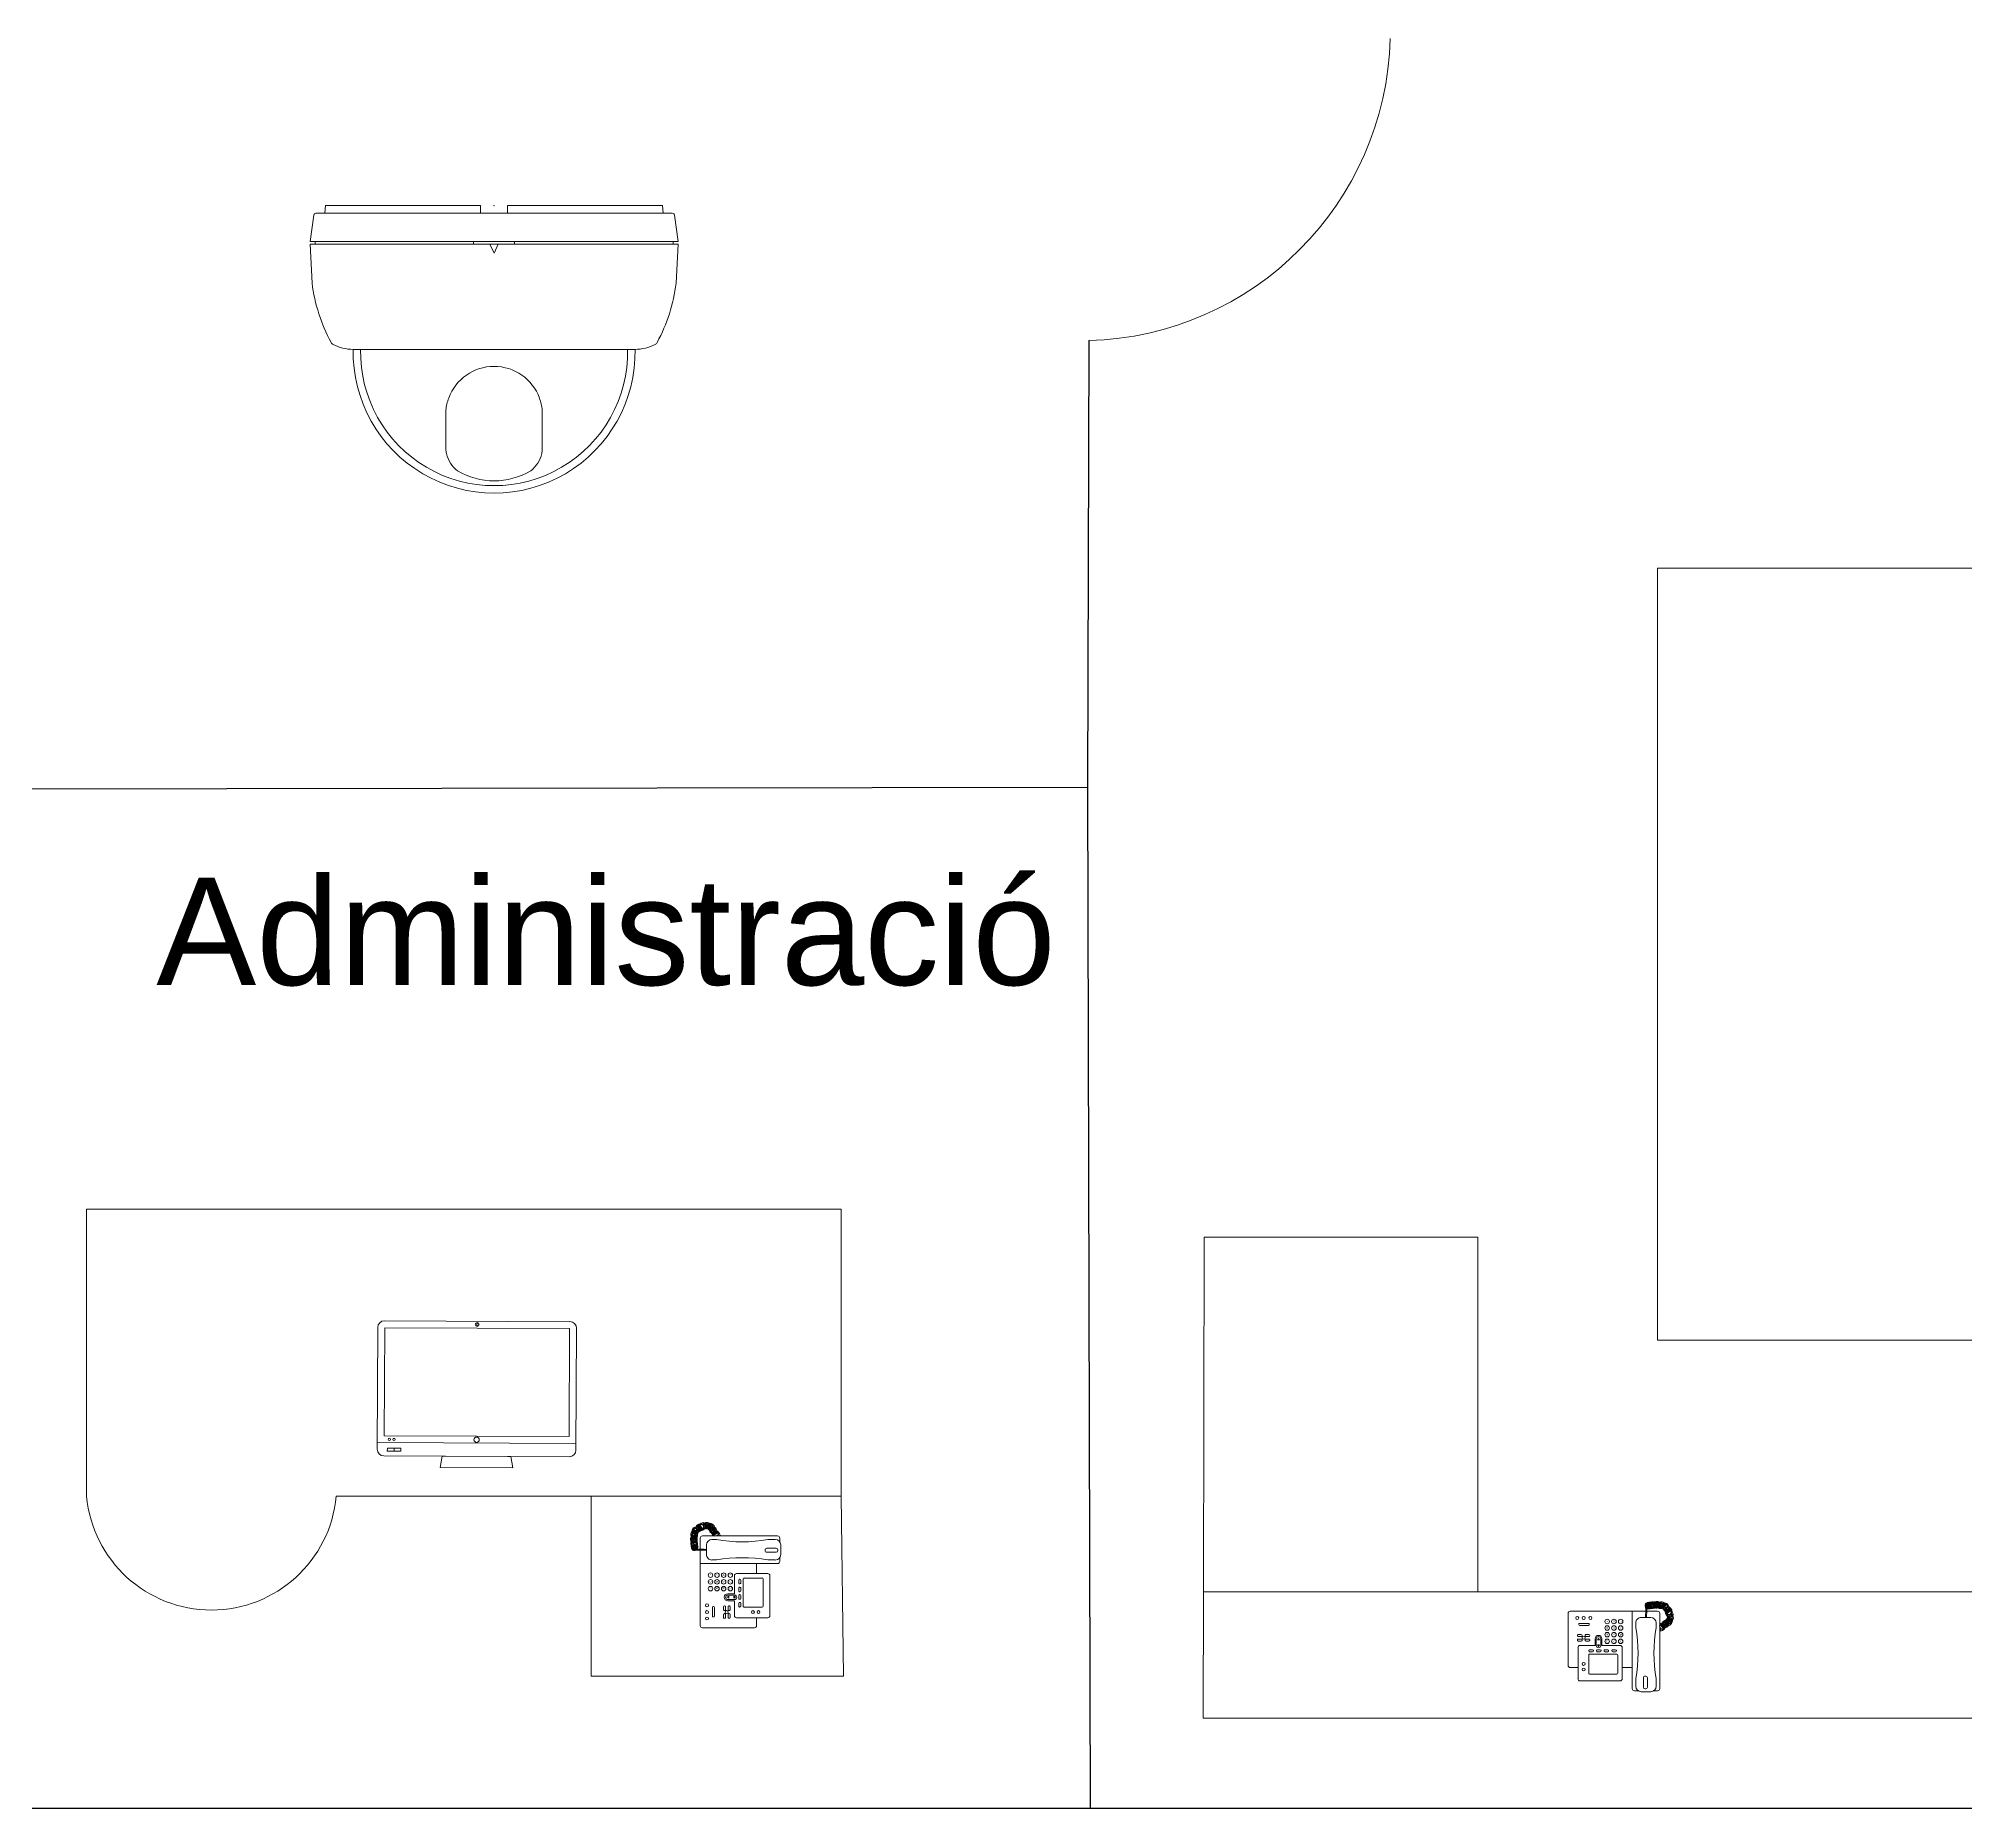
# Model space of a CAD drawing. Header units: millimetres. Extents: x 1256 to 2931, y 3298 to 3694.
# Drawn here: x 2770.8 to 2854.9, y 3298.5 to 3375.7 of the extents above; entities that cross this region are included whole.
import ezdxf

# ---------------------------------------------------------------- set-up
doc = ezdxf.new("R2010")
doc.units = ezdxf.units.MM
doc.layers.get('0').update_dxf_attribs({"color": 250, "lineweight": 5})
for name, color, linetype, lineweight in [('001_Dark_1 10', 7, 'Continuous', 0), ('Pantalla Rack', 250, 'Continuous', 5), ('Telefonos', 250, 'Continuous', 5), ('trazo fino', 7, 'Continuous', 20)]:
    doc.layers.add(name, color=color, linetype=linetype, lineweight=lineweight)
doc.layers.add('Marco membrete', color=7, linetype='Continuous')
doc.styles.add('APLUS', font='Arial.ttf', dxfattribs={"width": 0.6})
doc.styles.get("Standard").update_dxf_attribs({"font": 'Arial.ttf'})

# ---------------------------------------------------------------- blocks, each defined once
blk = doc.blocks.new('Telefono VOIP')
for p, q in [((-17.94, 15.49), (-17.94, 0.43)), ((-16.74, 15.93), (-17.5, 15.93)), ((-14.21, 16.11), (-16.13, 16.11)), ((-15, 15.55), (-15.13, 15.55)), ((-12.84, 15.93), (-13.61, 15.93)), ((-12.4, 0), (-12.4, 15.49)), ((-17.22, 15.03), (-17.22, 13.55)), ((-15.46, 15.22), (-15.46, 13.33)), ((-15.13, 13), (-15, 13)), ((-14.67, 15.22), (-14.67, 13.33)), ((-13.13, 13.55), (-13.13, 15.03)), ((-10.41, 13.51), (-10.41, 7.29)), ((-1.99, 13.95), (-9.98, 13.95)), ((-9.52, 12.43), (-9.52, 8.77)), ((-3.88, 12.6), (-9.35, 12.6)), ((-3.7, 8.77), (-3.7, 12.43)), ((-1.56, 7.29), (-1.56, 13.51)), ((-10.41, 11.28), (-12.4, 11.28)), ((-12.4, 11.28), (-12.4, 0)), ((-9.35, 8.6), (-3.88, 8.6)), ((-9.27, 7.96), (-9.27, 7.89)), ((-8.51, 8.13), (-9.09, 8.13)), ((-8.34, 7.89), (-8.34, 7.96)), ((-7.69, 7.96), (-7.69, 7.89)), ((-6.94, 8.13), (-7.52, 8.13)), ((-6.77, 7.89), (-6.77, 7.96)), ((-6.18, 7.96), (-6.18, 7.89)), ((-5.43, 8.13), (-6.01, 8.13)), ((-5.26, 7.89), (-5.26, 7.96)), ((-4.64, 7.96), (-4.64, 7.89)), ((-3.89, 8.13), (-4.47, 8.13)), ((-3.71, 7.89), (-3.71, 7.96)), ((0, 11.28), (-1.56, 11.28)), ((0.43, 0.43), (0.43, 10.85)), ((-9.98, 6.86), (-6.35, 6.86)), ((-9.09, 7.71), (-8.51, 7.71)), ((-7.52, 7.71), (-6.94, 7.71)), ((-6.35, 6.86), (-6.35, 5.51)), ((-6.11, 6.86), (-6.11, 5.54)), ((-6.01, 7.71), (-5.43, 7.71)), ((-5.67, 7.07), (-5.89, 6.7)), ((-5.89, 6.7), (-5.46, 6.7)), ((-5.46, 5.71), (-5.89, 5.71)), ((-5.89, 5.71), (-5.67, 5.34)), ((-5.46, 6.7), (-5.67, 7.07)), ((-5.67, 5.34), (-5.46, 5.71)), ((-5.2, 6.86), (-5.2, 5.54)), ((-4.98, 6.86), (-1.99, 6.86)), ((-4.98, 6.86), (-4.98, 5.51)), ((-4.47, 7.71), (-3.89, 7.71)), ((-3.92, 5.83), (-3.92, 5.75)), ((-3.92, 4.91), (-3.92, 4.84)), ((-3.17, 6), (-3.75, 6)), ((-3.75, 5.58), (-3.17, 5.58)), ((-3.17, 5.08), (-3.75, 5.08)), ((-3.75, 4.66), (-3.17, 4.66)), ((-2.99, 5.75), (-2.99, 5.83)), ((-2.99, 4.84), (-2.99, 4.91)), ((-2.38, 5.83), (-2.38, 5.75)), ((-2.38, 4.91), (-2.38, 4.84)), ((-1.62, 6), (-2.2, 6)), ((-2.2, 5.58), (-1.62, 5.58)), ((-1.62, 5.08), (-2.2, 5.08)), ((-2.2, 4.66), (-1.62, 4.66)), ((-1.45, 5.75), (-1.45, 5.83)), ((-1.45, 4.84), (-1.45, 4.91)), ((-17.5, 0), (-12.4, 0)), ((-17.22, 3.25), (-17.22, 2.35)), ((-16.13, 1.26), (-14.21, 1.26)), ((-13.13, 2.35), (-13.13, 3.25)), ((-12.4, 0), (0, 0)), ((-3.82, 2.68), (-3.82, 2.61)), ((-3.64, 2.85), (-1.9, 2.85)), ((-3.64, 2.43), (-1.9, 2.43)), ((-1.73, 2.61), (-1.73, 2.68))]:
    blk.add_line(p, q)
for centre, radius in [((-2.69, 11.67), 0.295), ((-2.69, 10.54), 0.295), ((-10.1, 6.02), 0.456), ((-10.1, 4.7), 0.456), ((-8.75, 6.02), 0.456), ((-8.75, 4.7), 0.456), ((-7.39, 6.02), 0.456), ((-7.39, 4.7), 0.456), ((-2.69, 5.29), 0.295), ((-10.1, 3.36), 0.456), ((-10.1, 2.06), 0.456), ((-8.75, 3.36), 0.456), ((-8.75, 2.06), 0.456), ((-7.39, 3.36), 0.456), ((-7.39, 2.06), 0.456), ((-4.04, 1.35), 0.295), ((-2.69, 1.35), 0.295), ((-1.41, 1.35), 0.295)]:
    blk.add_circle(centre, radius)
for centre, radius, start, end in [((-17.5, 15.49), 0.434, 90, 180), ((-16.13, 15.03), 1.09, 90, 180), ((-15.13, 15.22), 0.326, 90, 180), ((-15, 15.22), 0.326, 0, 90), ((-14.21, 15.03), 1.09, 0, 90), ((-12.84, 15.49), 0.434, 0, 90), ((-45.78, 8.4), 29.03, 349.7778, 10.2222), ((-15.13, 13.33), 0.326, 180, 270), ((-15, 13.33), 0.326, 270, 0), ((15.44, 8.4), 29.03, 169.7778, 190.2222), ((-9.98, 13.51), 0.434, 90, 180), ((-9.35, 12.43), 0.174, 90, 180), ((-3.88, 12.43), 0.174, 0, 90), ((-1.99, 13.51), 0.434, 0, 90), ((-9.35, 8.77), 0.174, 180, 270), ((-9.09, 7.96), 0.174, 90, 180), ((-9.09, 7.89), 0.174, 180, 270), ((-8.51, 7.96), 0.174, 0, 90), ((-8.51, 7.89), 0.174, 270, 0), ((-7.52, 7.96), 0.174, 90, 180), ((-7.52, 7.89), 0.174, 180, 270), ((-6.94, 7.96), 0.174, 0, 90), ((-6.94, 7.89), 0.174, 270, 0), ((-6.01, 7.96), 0.174, 90, 180), ((-6.01, 7.89), 0.174, 180, 270), ((-5.43, 7.96), 0.174, 0, 90), ((-5.43, 7.89), 0.174, 270, 0), ((-4.47, 7.96), 0.174, 90, 180), ((-4.47, 7.89), 0.174, 180, 270), ((-3.89, 7.96), 0.174, 0, 90), ((-3.89, 7.89), 0.174, 270, 0), ((-3.88, 8.77), 0.174, 270, 0), ((0, 10.85), 0.434, 0, 90), ((-9.98, 7.29), 0.434, 180, 270), ((-5.66, 5.51), 0.683, 180, 0), ((-5.66, 6.86), 0.456, 0, 180), ((-5.66, 5.54), 0.456, 180, 0), ((-3.75, 5.83), 0.174, 90, 180), ((-3.75, 5.75), 0.174, 180, 270), ((-3.75, 4.91), 0.174, 90, 180), ((-3.75, 4.84), 0.174, 180, 270), ((-3.17, 5.83), 0.174, 0, 90), ((-3.17, 5.75), 0.174, 270, 0), ((-3.17, 4.91), 0.174, 0, 90), ((-3.17, 4.84), 0.174, 270, 0), ((-2.2, 5.83), 0.174, 90, 180), ((-2.2, 5.75), 0.174, 180, 270), ((-2.2, 4.91), 0.174, 90, 180), ((-2.2, 4.84), 0.174, 180, 270), ((-1.99, 7.29), 0.434, 270, 0), ((-1.62, 5.83), 0.174, 0, 90), ((-1.62, 5.75), 0.174, 270, 0), ((-1.62, 4.91), 0.174, 0, 90), ((-1.62, 4.84), 0.174, 270, 0), ((-17.5, 0.43), 0.434, 180, 270), ((-16.13, 2.35), 1.09, 180, 270), ((-14.21, 2.35), 1.09, 270, 0), ((-3.64, 2.68), 0.174, 90, 180), ((-3.64, 2.61), 0.174, 180, 270), ((-1.9, 2.68), 0.174, 0, 90), ((-1.9, 2.61), 0.174, 270, 0), ((0, 0.43), 0.434, 270, 0)]:
    blk.add_arc(centre, radius, start, end)
for points, knots in [([(-18.86, 2.64), (-18.97, 2.74), (-19.24, 3.09), (-18.23, 4.01), (-17.66, 2.67), (-18.48, 2.28), (-18.76, 2.78), (-19.22, 3.36), (-18.43, 4), (-18.01, 3.87), (-17.94, 3.83)], [0.528007, 0.528007, 0.528007, 0.528007, 0.61979, 0.830703, 1.060464, 1.179772, 1.285668, 1.404928, 1.650893, 1.705941, 1.705941, 1.705941, 1.705941]), ([(-17.94, 2.56), (-18.04, 2.49), (-18.33, 2.42), (-18.58, 2.85), (-19.03, 3.43), (-18.33, 4.01), (-17.95, 3.97), (-17.94, 3.97)], [1.1033357, 1.1033357, 1.1033357, 1.1033357, 1.1797724, 1.2856681, 1.4049276, 1.6508927, 1.6607886, 1.6607886, 1.6607886, 1.6607886]), ([(-20.09, 0.59), (-20.22, 0.6), (-20.62, 0.68), (-20.53, 2.01), (-19.19, 1.44), (-19.51, 0.59), (-20.06, 0.76), (-20.79, 0.86), (-20.64, 2.05), (-19.89, 2.15), (-19.36, 1.93), (-19.36, 1.37), (-19.73, 0.81), (-20.09, 1.14), (-20.47, 1), (-20.49, 1.12)], [0.53989, 0.53989, 0.53989, 0.53989, 0.61979, 0.830703, 1.060464, 1.179772, 1.285668, 1.404928, 1.650893, 1.77685, 1.887796, 1.995656, 2.132077, 2.214768, 2.296627, 2.296627, 2.296627, 2.296627]), ([(-19.39, -0.09), (-19.48, -0.18), (-19.82, -0.41), (-20.72, 0.58), (-19.39, 1.15), (-18.99, 0.33), (-19.49, 0.05), (-20.07, -0.41), (-20.83, 0.52), (-20.38, 1.14), (-19.85, 1.37), (-19.45, 0.98), (-19.3, 0.32), (-19.79, 0.29), (-19.95, -0.08), (-20.05, -0.01)], [0.53989, 0.53989, 0.53989, 0.53989, 0.61979, 0.830703, 1.060464, 1.179772, 1.285668, 1.404928, 1.650893, 1.77685, 1.887796, 1.995656, 2.132077, 2.214768, 2.296627, 2.296627, 2.296627, 2.296627]), ([(-19.28, -0.24), (-19.38, -0.34), (-19.73, -0.62), (-20.65, 0.39), (-19.31, 0.96), (-18.92, 0.14), (-19.42, -0.14), (-20, -0.59), (-20.75, 0.33), (-20.31, 0.95), (-19.78, 1.18), (-19.38, 0.79), (-19.22, 0.14), (-19.72, 0.11), (-19.88, -0.26), (-19.98, -0.2)], [0.528007, 0.528007, 0.528007, 0.528007, 0.61979, 0.830703, 1.060464, 1.179772, 1.285668, 1.404928, 1.650893, 1.77685, 1.887796, 1.995656, 2.132077, 2.214768, 2.296627, 2.296627, 2.296627, 2.296627]), ([(-20.19, 1.4), (-20.31, 1.47), (-20.67, 1.73), (-19.92, 2.88), (-19.04, 1.73), (-19.73, 1.14), (-20.13, 1.55), (-20.71, 2), (-20.01, 2.96), (-19.3, 2.69), (-18.94, 2.24), (-19.22, 1.75), (-19.81, 1.44), (-19.97, 1.91), (-20.37, 1.97), (-20.33, 2.08)], [0.528007, 0.528007, 0.528007, 0.528007, 0.61979, 0.830703, 1.060464, 1.179772, 1.285668, 1.404928, 1.650893, 1.77685, 1.887796, 1.995656, 2.132077, 2.214768, 2.296627, 2.296627, 2.296627, 2.296627]), ([(-19.15, -0.7), (-19.24, -0.79), (-19.58, -1.02), (-20.48, -0.03), (-19.14, 0.53), (-18.75, -0.28), (-19.24, -0.57), (-19.83, -1.02), (-20.58, -0.1), (-20.14, 0.52), (-19.61, 0.75), (-19.21, 0.36), (-19.05, -0.29), (-19.55, -0.32), (-19.71, -0.69), (-19.8, -0.63)], [0.53989, 0.53989, 0.53989, 0.53989, 0.61979, 0.830703, 1.060464, 1.179772, 1.285668, 1.404928, 1.650893, 1.77685, 1.887796, 1.995656, 2.132077, 2.214768, 2.296627, 2.296627, 2.296627, 2.296627]), ([(-20.07, 1.54), (-20.18, 1.61), (-20.49, 1.88), (-19.76, 3), (-18.88, 1.85), (-19.57, 1.26), (-19.97, 1.67), (-20.55, 2.12), (-19.85, 3.08), (-19.14, 2.81), (-18.78, 2.36), (-19.06, 1.87), (-19.65, 1.55), (-19.81, 2.03), (-20.2, 2.09), (-20.17, 2.2)], [0.53989, 0.53989, 0.53989, 0.53989, 0.61979, 0.830703, 1.060464, 1.179772, 1.285668, 1.404928, 1.650893, 1.77685, 1.887796, 1.995656, 2.132077, 2.214768, 2.296627, 2.296627, 2.296627, 2.296627]), ([(-19.64, 2.06), (-19.74, 2.16), (-20.02, 2.5), (-19.01, 3.42), (-18.44, 2.09), (-19.26, 1.69), (-19.54, 2.19), (-20, 2.77), (-19.07, 3.52), (-18.45, 3.08), (-18.22, 2.55), (-18.61, 2.15), (-19.27, 2), (-19.3, 2.49), (-19.67, 2.65), (-19.6, 2.75)], [0.528007, 0.528007, 0.528007, 0.528007, 0.61979, 0.830703, 1.060464, 1.179772, 1.285668, 1.404928, 1.650893, 1.77685, 1.887796, 1.995656, 2.132077, 2.214768, 2.296627, 2.296627, 2.296627, 2.296627]), ([(-18.62, -1.36), (-18.71, -1.44), (-19.05, -1.68), (-19.94, -0.69), (-18.61, -0.12), (-18.21, -0.94), (-18.71, -1.22), (-19.29, -1.68), (-20.05, -0.75), (-19.61, -0.13), (-19.08, 0.1), (-18.67, -0.29), (-18.52, -0.95), (-19.02, -0.98), (-19.17, -1.35), (-19.27, -1.28)], [0.53989, 0.53989, 0.53989, 0.53989, 0.61979, 0.830703, 1.060464, 1.179772, 1.285668, 1.404928, 1.650893, 1.77685, 1.887796, 1.995656, 2.132077, 2.214768, 2.296627, 2.296627, 2.296627, 2.296627]), ([(-19.49, 2.17), (-19.58, 2.26), (-19.81, 2.6), (-18.82, 3.5), (-18.26, 2.16), (-19.07, 1.77), (-19.36, 2.26), (-19.81, 2.85), (-18.88, 3.6), (-18.27, 3.16), (-18.04, 2.63), (-18.43, 2.23), (-19.08, 2.07), (-19.11, 2.57), (-19.48, 2.73), (-19.42, 2.82)], [0.53989, 0.53989, 0.53989, 0.53989, 0.61979, 0.830703, 1.060464, 1.179772, 1.285668, 1.404928, 1.650893, 1.77685, 1.887796, 1.995656, 2.132077, 2.214768, 2.296627, 2.296627, 2.296627, 2.296627]), ([(-17.94, 2.76), (-18.12, 2.67), (-18.49, 2.62), (-18.52, 3.08), (-18.89, 3.24), (-18.82, 3.34)], [2.0148641, 2.0148641, 2.0148641, 2.0148641, 2.1320774, 2.2147682, 2.2966273, 2.2966273, 2.2966273, 2.2966273]), ([(-18.72, 2.76), (-18.8, 2.84), (-19.03, 3.18), (-18.37, 3.79), (-18, 3.57), (-17.94, 3.51)], [0.5398901, 0.5398901, 0.5398901, 0.5398901, 0.6197899, 0.8307034, 0.8899436, 0.8899436, 0.8899436, 0.8899436]), ([(-17.94, 2.77), (-18.06, 2.74), (-18.31, 2.75), (-18.33, 3.15), (-18.7, 3.31), (-18.64, 3.41)], [2.0526814, 2.0526814, 2.0526814, 2.0526814, 2.1320774, 2.2147682, 2.2966273, 2.2966273, 2.2966273, 2.2966273]), ([(-18.5, -1.51), (-18.6, -1.61), (-18.95, -1.89), (-19.87, -0.87), (-18.53, -0.31), (-18.14, -1.13), (-18.64, -1.41), (-19.22, -1.86), (-19.97, -0.94), (-19.53, -0.32), (-19, -0.09), (-18.6, -0.48), (-18.44, -1.13), (-18.94, -1.16), (-19.1, -1.53), (-19.2, -1.47)], [0.528007, 0.528007, 0.528007, 0.528007, 0.61979, 0.830703, 1.060464, 1.179772, 1.285668, 1.404928, 1.650893, 1.77685, 1.887796, 1.995656, 2.132077, 2.214768, 2.296627, 2.296627, 2.296627, 2.296627]), ([(-17.54, -1.14), (-17.53, -1.26), (-17.55, -1.67), (-18.88, -1.8), (-18.52, -0.39), (-17.63, -0.57), (-17.71, -1.13), (-17.7, -1.87), (-18.89, -1.91), (-19.12, -1.19), (-18.98, -0.63), (-18.43, -0.54), (-17.81, -0.81), (-18.09, -1.23), (-17.89, -1.58), (-18, -1.62)], [0.53989, 0.53989, 0.53989, 0.53989, 0.61979, 0.830703, 1.060464, 1.179772, 1.285668, 1.404928, 1.650893, 1.77685, 1.887796, 1.995656, 2.132077, 2.214768, 2.296627, 2.296627, 2.296627, 2.296627]), ([(-17.36, -1.14), (-17.33, -1.28), (-17.32, -1.72), (-18.68, -1.85), (-18.33, -0.44), (-17.44, -0.62), (-17.52, -1.19), (-17.5, -1.92), (-18.7, -1.97), (-18.92, -1.24), (-18.79, -0.68), (-18.23, -0.59), (-17.62, -0.87), (-17.89, -1.28), (-17.69, -1.63), (-17.81, -1.67)], [0.528007, 0.528007, 0.528007, 0.528007, 0.61979, 0.830703, 1.060464, 1.179772, 1.285668, 1.404928, 1.650893, 1.77685, 1.887796, 1.995656, 2.132077, 2.214768, 2.296627, 2.296627, 2.296627, 2.296627]), ([(-16.64, -1.22), (-16.63, -1.34), (-16.64, -1.76), (-17.98, -1.88), (-17.62, -0.47), (-16.73, -0.65), (-16.81, -1.22), (-16.8, -1.95), (-17.99, -2), (-18.22, -1.27), (-18.08, -0.71), (-17.53, -0.62), (-16.91, -0.9), (-17.18, -1.31), (-16.99, -1.66), (-17.1, -1.7)], [0.53989, 0.53989, 0.53989, 0.53989, 0.61979, 0.830703, 1.060464, 1.179772, 1.285668, 1.404928, 1.650893, 1.77685, 1.887796, 1.995656, 2.132077, 2.214768, 2.296627, 2.296627, 2.296627, 2.296627]), ([(-16.45, -1.22), (-16.43, -1.36), (-16.42, -1.81), (-17.78, -1.93), (-17.43, -0.52), (-16.54, -0.7), (-16.61, -1.27), (-16.6, -2.01), (-17.8, -2.05), (-18.02, -1.32), (-17.89, -0.76), (-17.33, -0.68), (-16.72, -0.95), (-16.99, -1.36), (-16.79, -1.71), (-16.9, -1.75)], [0.528007, 0.528007, 0.528007, 0.528007, 0.61979, 0.830703, 1.060464, 1.179772, 1.285668, 1.404928, 1.650893, 1.77685, 1.887796, 1.995656, 2.132077, 2.214768, 2.296627, 2.296627, 2.296627, 2.296627]), ([(-15.78, -1.15), (-15.77, -1.28), (-15.78, -1.69), (-17.12, -1.81), (-16.76, -0.4), (-15.87, -0.58), (-15.95, -1.15), (-15.94, -1.89), (-17.13, -1.93), (-17.36, -1.2), (-17.22, -0.64), (-16.67, -0.55), (-16.05, -0.83), (-16.32, -1.24), (-16.13, -1.59), (-16.24, -1.63)], [0.53989, 0.53989, 0.53989, 0.53989, 0.61979, 0.830703, 1.060464, 1.179772, 1.285668, 1.404928, 1.650893, 1.77685, 1.887796, 1.995656, 2.132077, 2.214768, 2.296627, 2.296627, 2.296627, 2.296627]), ([(-15.59, -1.15), (-15.57, -1.29), (-15.56, -1.74), (-16.92, -1.86), (-16.57, -0.45), (-15.68, -0.63), (-15.75, -1.2), (-15.74, -1.94), (-16.94, -1.98), (-17.16, -1.26), (-17.03, -0.69), (-16.47, -0.61), (-15.86, -0.88), (-16.13, -1.29), (-15.93, -1.64), (-16.04, -1.68)], [0.528007, 0.528007, 0.528007, 0.528007, 0.61979, 0.830703, 1.060464, 1.179772, 1.285668, 1.404928, 1.650893, 1.77685, 1.887796, 1.995656, 2.132077, 2.214768, 2.296627, 2.296627, 2.296627, 2.296627])]:
    blk.add_open_spline(points, degree=3, knots=knots)
at = {"start_tangent": (-0.022732, -0.999742), "end_tangent": (-0.946394, -0.323014)}
for points in [[(-15.25, 1.29), (-15.25, -0.8), (-15.25, -1.41), (-16.17, -1.46), (-15.91, -0.49), (-15.4, -0.59), (-15.35, -1.05), (-15.46, -1.56), (-16.52, -1.61), (-16.73, -1.1), (-16.57, -0.64), (-16.12, -0.54), (-15.61, -0.85), (-15.66, -1.2), (-15.66, -1.56)], [(-15.06, 1.23), (-15.06, -0.85), (-15.06, -1.46), (-15.97, -1.51), (-15.72, -0.54), (-15.21, -0.65), (-15.16, -1.1), (-15.26, -1.61), (-16.33, -1.66), (-16.53, -1.15), (-16.38, -0.7), (-15.92, -0.6), (-15.41, -0.9), (-15.47, -1.26), (-15.47, -1.61)]]:
    blk.add_spline(points, degree=3, dxfattribs=at)
at = {"style": 'APLUS'}
for s, p in [('4', (-10.32, 4.48)), ('1', (-10.32, 5.81)), ('5', (-8.97, 4.48)), ('2', (-8.94, 5.81)), ('3', (-7.59, 5.81)), ('6', (-7.61, 4.48)), ('*', (-10.32, 1.8)), ('7', (-10.32, 3.15)), ('8', (-8.97, 3.15)), ('0', (-8.97, 1.8)), ('*', (-7.61, 1.8)), ('9', (-7.61, 3.15))]:
    blk.add_text(s, height=0.434, dxfattribs=at).set_placement(p)
blk = doc.blocks.new('MONITOR FRONTAL')
at = {"color": 250}
for p, q in [((-0.25, 0.0447), (-0.25, 0.3514)), ((-0.2333, 0.368), (0.2333, 0.368)), ((-0.2325, 0.0789), (-0.2325, 0.3505)), ((-0.2325, 0.3505), (0.2325, 0.3505)), ((0.2325, 0.3505), (0.2325, 0.0789)), ((0.25, 0.3514), (0.25, 0.0447)), ((-0.25, 0.0614), (0.25, 0.0614)), ((-0.2325, 0.0789), (0.2325, 0.0789)), ((0.2333, 0.028), (-0.2333, 0.028)), ((-0.0913, 0), (-0.0865, 0.028)), ((-0.0913, 0), (0.0913, 0)), ((-0.0913, 0), (0.0913, 0)), ((-0.0865, 0.028), (0.0865, 0.028)), ((0.0913, 0), (0.0865, 0.028)), ((0.1907, 0.048), (0.2245, 0.048)), ((0.1907, 0.048), (0.1907, 0.0401)), ((0.1907, 0.0401), (0.2245, 0.0401)), ((0.2076, 0.048), (0.2076, 0.0401)), ((0.2245, 0.048), (0.2245, 0.0401))]:
    blk.add_line(p, q, dxfattribs=at)
for centre, radius in [((0, 0.3597), 0.00476), ((0, 0.3597), 0.00235), ((0, 0.0699), 0.00667), ((0.208, 0.0697), 0.00276), ((0.2197, 0.0697), 0.00276)]:
    blk.add_circle(centre, radius, dxfattribs=at)
for centre, start, end in [((-0.2333, 0.3514), 90, 180), ((0.2333, 0.3514), 0, 90), ((-0.2333, 0.0447), 180, 270), ((0.2333, 0.0447), 270, 0)]:
    blk.add_arc(centre, 0.0167, start, end, dxfattribs=at)

msp = doc.modelspace()

# ---------------------------------------------------------------- linework, layer by layer
at = {"layer": '001_Dark_1 10'}
for points in [[(2783.309, 3368.051), (2783.338, 3368.381), (2790.101, 3368.381), (2790.101, 3368.051)], [(2798.073, 3368.051), (2798.044, 3368.381), (2791.281, 3368.381), (2791.281, 3368.051)], [(2782.884, 3366.697), (2789.794, 3366.697), (2789.794, 3366.821), (2782.884, 3366.821)], [(2791.587, 3366.697), (2791.587, 3366.821), (2789.794, 3366.821), (2789.794, 3366.697)], [(2790.872, 3366.697), (2790.691, 3366.308), (2790.51, 3366.697)], [(2798.498, 3366.697), (2791.587, 3366.697), (2791.587, 3366.821), (2798.498, 3366.821)]]:
    msp.add_lwpolyline(points, close=True, dxfattribs=at)
for points in [[(2782.662, 3366.821), (2782.824, 3367.97, -0.373885), (2782.916, 3368.051), (2798.466, 3368.051, -0.373885), (2798.558, 3367.97), (2798.72, 3366.821)], [(2798.72, 3366.697), (2798.631, 3364.998, -0.09279), (2797.803, 3362.414, -0.1504), (2797.715, 3362.327, -0.118988), (2796.839, 3362.111), (2784.543, 3362.111, -0.118988), (2783.667, 3362.327, -0.1504), (2783.579, 3362.414, -0.09279), (2782.751, 3364.998), (2782.662, 3366.697)], [(2784.543, 3362.111, 1.02), (2796.839, 3362.111)], [(2788.59, 3357.762, 0.057517), (2788.613, 3357.563, 0.1735), (2789.089, 3356.818, 0.276322), (2792.293, 3356.818, 0.1735), (2792.769, 3357.563, 0.057517), (2792.791, 3357.762), (2792.791, 3359.458, 0.075804), (2792.669, 3359.983, 0.700635), (2788.713, 3359.983, 0.075804), (2788.59, 3359.458)]]:
    msp.add_lwpolyline(points, format="xyb", close=True, dxfattribs=at)
msp.add_arc((2790.691, 3361.989), 5.824, 178.86547, 1.13453, dxfattribs=at)
msp.add_point((2790.691, 3368.381), dxfattribs=at)
at = {"layer": 'Marco membrete'}
for p, q in [((2816.633, 3362.491), (2816.584, 3343.014)), ((2769.64, 3342.933), (2816.584, 3343.014)), ((2816.584, 3343.014), (2816.691, 3298.455))]:
    msp.add_line(p, q, dxfattribs=at)
msp.add_lwpolyline([(2546.16, 3556.525), (2930.873, 3556.525), (2930.873, 3298.455), (2546.16, 3298.455)], close=True, dxfattribs=at)
at = {"layer": 'trazo fino'}
for p, q in [((2772.915, 3312.075), (2772.915, 3324.605)), ((2805.827, 3324.605), (2772.915, 3324.605)), ((2805.827, 3324.605), (2805.827, 3312.075)), ((2821.635, 3307.913), (2821.669, 3323.375)), ((2821.669, 3323.375), (2833.61, 3323.375)), ((2833.61, 3323.375), (2833.61, 3307.913)), ((2805.827, 3312.075), (2783.804, 3312.075)), ((2794.92, 3312.053), (2794.92, 3304.221)), ((2805.827, 3312.075), (2805.932, 3304.221)), ((2821.635, 3307.913), (2821.623, 3302.394)), ((2842.17, 3307.913), (2821.635, 3307.913)), ((2862.623, 3307.913), (2842.17, 3307.913)), ((2794.92, 3304.221), (2804.984, 3304.221)), ((2804.984, 3304.221), (2805.932, 3304.221)), ((2842.17, 3302.394), (2821.623, 3302.394)), ((2842.17, 3302.394), (2862.623, 3302.394))]:
    msp.add_line(p, q, dxfattribs=at)
msp.add_lwpolyline([(2841.455, 3352.559), (2912.416, 3352.559), (2912.416, 3318.891), (2841.443, 3318.891), (2841.443, 3352.547, -0.414214)], format="xyb", close=True, dxfattribs=at)
for centre, radius, start, end in [((2816.247, 3376.026), 13.541, 271.63407, 358.49751), ((2778.36, 3312.579), 5.468, 185.28794, 354.71206)]:
    msp.add_arc(centre, radius, start, end, dxfattribs=at)

# ---------------------------------------------------------------- block references
at = {"layer": 'Pantalla Rack', "xscale": -17.34049481182596, "yscale": 17.34049481182595, "zscale": 17.34049481182595, "rotation": 359.7325427950412}
msp.add_blockref('MONITOR FRONTAL', (2789.923, 3313.329), dxfattribs=at)
at = {"layer": 'Telefonos', "xscale": 0.2179024244672255, "yscale": 0.2179024244672255, "zscale": 0.2179024244672255}
for p, rotation in [((2799.683, 3306.435), 270), ((2837.636, 3307.06), 180)]:
    msp.add_blockref('Telefono VOIP', p, dxfattribs=dict(at, rotation=rotation))

# ---------------------------------------------------------------- texts
at = {"layer": 'Pantalla Rack', "insert": (2795.574, 3336.685), "char_height": 4.68047, "attachment_point": 5}
msp.add_mtext_dynamic_manual_height_columns('Administració', width=0.19502, gutter_width=0.0282, heights=[0], dxfattribs=at)

doc.saveas('drawing.dxf')
